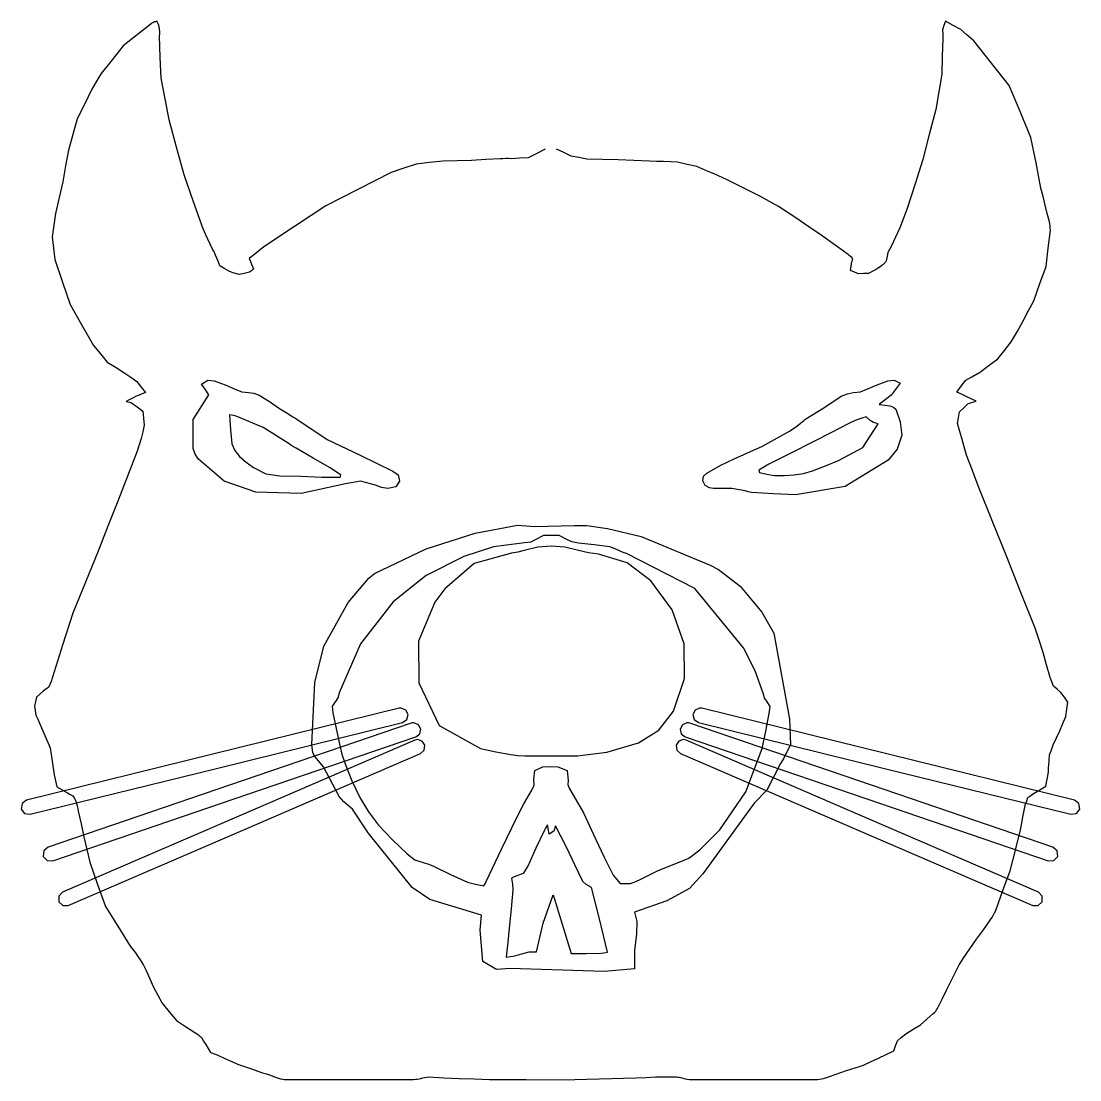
# Model space of a CAD drawing. Extents: x -1 to 269, y -24 to 109.
# Drawn here: x -0.9 to 72.1, y 0 to 73 of the extents above; entities that cross this region are included whole.
import ezdxf

# ---------------------------------------------------------------- set-up
doc = ezdxf.new("R2010")
doc.units = 0
for name, color, linetype in [('bigode', 7, 'CONTINUOUS'), ('boca', 7, 'CONTINUOUS'), ('boca2', 7, 'CONTINUOUS'), ('cabeca', 7, 'CONTINUOUS'), ('dente', 7, 'CONTINUOUS'), ('focinho', 7, 'CONTINUOUS'), ('olhos', 7, 'CONTINUOUS')]:
    doc.layers.add(name, color=color, linetype=linetype)

msp = doc.modelspace()

# ---------------------------------------------------------------- linework, layer by layer
at = {"layer": 'bigode', "color": 7}
for p, q in [((25.150299, 25.626083), (12.305054, 22.456321)), ((25.216439, 25.638839), (25.150299, 25.626083)), ((25.283694, 25.642621), (25.216439, 25.638839)), ((25.610166, 25.508461), (25.283694, 25.642621)), ((45.869931, 25.642056), (45.550627, 25.500573)), ((45.869931, 25.64191), (45.869931, 25.642056)), ((45.869931, 25.641904), (45.869931, 25.64191)), ((45.944945, 25.639646), (45.869931, 25.641904)), ((46.018758, 25.626071), (45.944945, 25.639646)), ((58.864003, 22.456309), (46.018758, 25.626071)), ((25.390078, 24.655393), (25.680474, 24.856028)), ((25.774685, 25.196185), (25.610166, 25.508461)), ((25.680474, 24.856028), (25.774685, 25.196185)), ((45.550627, 25.500573), (45.394045, 25.188393)), ((45.394045, 25.188393), (45.49092, 24.85285)), ((45.49092, 24.85285), (45.778979, 24.655379)), ((12.544833, 21.485629), (25.390078, 24.655393)), ((25.979327, 24.594199), (13.458196, 20.319808)), ((26.068653, 24.617172), (25.979327, 24.594199)), ((26.160677, 24.623409), (26.068653, 24.617172)), ((26.475991, 24.49355), (26.160677, 24.623437)), ((26.160677, 24.623437), (26.160677, 24.623432)), ((26.160677, 24.623432), (26.160677, 24.623409)), ((26.64165, 24.195473), (26.475991, 24.49355)), ((26.567659, 23.862578), (26.64165, 24.195473)), ((44.684253, 24.486128), (44.52605, 24.18787)), ((44.52605, 24.18787), (44.603043, 23.859149)), ((44.992948, 24.622845), (44.684253, 24.486128)), ((45.092772, 24.61838), (44.992948, 24.622845)), ((45.18973, 24.594193), (45.092772, 24.61838)), ((57.710863, 20.319794), (45.18973, 24.594193)), ((45.778979, 24.655379), (58.624224, 21.485617)), ((13.781209, 19.37394), (26.30234, 23.648337)), ((26.232335, 23.425576), (14.085204, 18.181887)), ((26.319646, 23.455322), (26.232335, 23.425576)), ((26.30234, 23.648337), (26.567659, 23.862578)), ((26.410929, 23.468587), (26.319646, 23.455322)), ((26.41093, 23.468618), (26.410929, 23.468587)), ((26.736026, 23.364187), (26.41093, 23.46864)), ((26.41093, 23.46864), (26.41093, 23.468618)), ((26.92494, 23.079741), (26.736026, 23.364187)), ((44.742695, 23.469151), (44.423875, 23.357242)), ((44.603043, 23.859149), (44.866718, 23.648295)), ((44.841911, 23.457064), (44.742695, 23.469151)), ((44.936746, 23.425582), (44.841911, 23.457064)), ((44.866718, 23.648295), (57.387848, 19.373898)), ((57.083602, 18.181873), (44.936746, 23.425582)), ((26.62866, 22.507321), (26.877024, 22.741656)), ((26.877024, 22.741656), (26.92494, 23.079741)), ((44.423875, 23.357242), (44.242533, 23.072135)), ((44.242533, 23.072135), (44.293666, 22.738136)), ((44.293666, 22.738136), (44.540399, 22.507281)), ((12.305054, 22.456321), (-0.540191, 19.286556)), ((14.481529, 17.26361), (26.62866, 22.507321)), ((44.540399, 22.507281), (56.687254, 17.26357)), ((71.709249, 19.286545), (58.864003, 22.456309)), ((-0.300412, 18.315864), (12.544833, 21.485629)), ((58.624224, 21.485617), (71.46947, 18.315853)), ((13.458196, 20.319808), (0.937066, 16.045414)), ((70.231993, 16.045394), (57.710863, 20.319794)), ((-0.849184, 19.057476), (-0.916206, 18.678711)), ((-0.540191, 19.286556), (-0.849184, 19.057476)), ((1.260078, 15.099541), (13.781209, 19.37394)), ((57.387848, 19.373898), (69.908979, 15.099498)), ((72.01824, 19.057465), (71.709249, 19.286545)), ((72.085262, 18.6787), (72.01824, 19.057465)), ((-0.916206, 18.678711), (-0.680531, 18.374721)), ((-0.680531, 18.374721), (-0.300412, 18.315864)), ((71.46947, 18.315853), (71.849587, 18.37471)), ((71.849587, 18.37471), (72.085262, 18.6787)), ((14.085204, 18.181887), (1.938073, 12.938198)), ((69.230457, 12.938162), (57.083602, 18.181873)), ((2.334398, 12.019898), (14.481529, 17.26361)), ((56.687254, 17.26357), (68.83411, 12.019859)), ((0.644728, 15.79116), (0.609202, 15.405357)), ((0.609202, 15.405357), (0.873286, 15.121865)), ((0.937066, 16.045414), (0.644728, 15.79116)), ((70.524322, 15.791138), (70.231993, 16.045394)), ((70.295764, 15.12185), (70.559845, 15.40534)), ((70.559845, 15.40534), (70.524322, 15.791138)), ((0.873286, 15.121865), (1.260078, 15.099541)), ((69.908979, 15.099498), (70.295764, 15.12185)), ((1.678507, 12.660782), (1.677073, 12.280875)), ((1.938073, 12.938198), (1.678507, 12.660782)), ((69.490023, 12.660746), (69.230457, 12.938162)), ((69.491434, 12.280838), (69.490023, 12.660746)), ((1.677073, 12.280875), (1.954488, 12.021309)), ((1.954488, 12.021309), (2.334398, 12.019898)), ((68.83411, 12.019859), (69.214021, 12.02127)), ((69.214021, 12.02127), (69.491434, 12.280838))]:
    msp.add_line(p, q, dxfattribs=at)
at = {"layer": 'boca', "color": 7}
for p, q in [((30.385913, 37.716039), (33.302369, 38.250142)), ((33.302369, 38.250142), (34.511242, 38.157895)), ((34.511242, 38.157895), (37.207421, 38.233548)), ((37.207421, 38.233548), (38.098713, 38.227056)), ((38.098713, 38.227056), (39.505114, 38.034716)), ((39.505114, 38.034716), (41.825494, 37.476306)), ((27.006598, 36.632216), (30.385913, 37.716039)), ((41.825494, 37.476306), (46.595453, 35.506375)), ((23.44895, 34.934034), (27.006598, 36.632216)), ((46.595453, 35.506375), (47.168452, 35.210053)), ((47.168452, 35.210053), (48.67144, 34.053365)), ((21.641342, 32.918789), (23.067772, 34.597199)), ((23.067772, 34.597199), (23.44895, 34.934034)), ((48.67144, 34.053365), (50.166784, 32.263001)), ((19.953921, 29.907882), (21.641342, 32.918789)), ((50.166784, 32.263001), (50.993833, 30.817055)), ((50.993833, 30.817055), (52.055358, 24.870495)), ((19.335093, 27.402485), (19.953921, 29.907882)), ((19.125249, 23.134207), (19.335093, 27.402485)), ((52.055358, 24.870495), (52.136585, 23.124922)), ((19.189751, 22.559518), (19.125249, 23.134207)), ((52.136585, 23.124922), (51.681507, 22.188311)), ((19.332499, 22.290955), (19.189751, 22.559518)), ((19.934149, 21.597705), (19.332499, 22.290955)), ((51.681507, 22.188311), (51.441714, 21.820942)), ((21.015901, 19.535394), (19.934149, 21.597705)), ((51.441714, 21.820942), (50.507573, 19.972443)), ((50.507573, 19.972443), (49.659585, 19.105908)), ((21.34178, 19.166219), (21.015901, 19.535394)), ((21.938827, 18.667194), (21.34178, 19.166219)), ((49.659585, 19.105908), (49.320413, 18.659066)), ((23.002556, 17.041086), (21.938827, 18.667194)), ((49.320413, 18.659066), (46.090719, 14.205006)), ((26.044127, 13.258433), (23.002556, 17.041086)), ((46.090719, 14.205006), (45.165589, 13.207605)), ((27.274396, 12.448286), (26.044127, 13.258433)), ((45.165589, 13.207605), (43.604124, 12.357072)), ((30.831268, 11.359219), (27.274396, 12.448286)), ((43.604124, 12.357072), (41.372491, 11.56256)), ((30.723462, 10.334639), (30.831268, 11.359219)), ((41.37248, 11.56256), (41.52845, 10.930184)), ((41.372491, 11.56256), (41.37248, 11.56256)), ((30.925784, 8.166269), (30.723462, 10.334639)), ((41.52845, 10.930184), (41.519898, 10.066838)), ((41.519898, 10.066838), (41.386421, 8.918758)), ((41.386421, 8.918758), (41.382019, 7.668401)), ((31.850008, 7.615061), (30.925784, 8.166269)), ((32.809301, 7.690386), (31.850008, 7.615061)), ((39.281851, 7.471325), (32.809301, 7.690386)), ((41.382019, 7.668401), (39.281851, 7.471325))]:
    msp.add_line(p, q, dxfattribs=at)
at = {"layer": 'boca2', "color": 7}
for p, q in [((34.575979, 37.269022), (34.226997, 37.082202)), ((35.099506, 37.544324), (34.575979, 37.269022)), ((35.653517, 37.553468), (35.099506, 37.544324)), ((36.17402, 37.543562), (35.653517, 37.553468)), ((36.673034, 37.284711), (36.17402, 37.543562)), ((37.046603, 37.101269), (36.673034, 37.284711)), ((31.659314, 36.761022), (29.618802, 36.088738)), ((33.801439, 37.032926), (31.659314, 36.761022)), ((34.226997, 37.082202), (33.801439, 37.032926)), ((37.50715, 37.025278), (37.046603, 37.101269)), ((38.596866, 36.890554), (37.50715, 37.025278)), ((39.685759, 36.751257), (38.596866, 36.890554)), ((40.045251, 36.632569), (39.685759, 36.751257)), ((40.39774, 36.469588), (40.045251, 36.632569)), ((29.618802, 36.088738), (27.020412, 34.789962)), ((40.604584, 36.378744), (40.39774, 36.469588)), ((40.814636, 36.299227), (40.604584, 36.378744)), ((45.530979, 33.879271), (40.814636, 36.299227)), ((27.020412, 34.789962), (24.743693, 32.973134)), ((48.89351, 29.787003), (45.530979, 33.879271)), ((24.743693, 32.973134), (22.493543, 30.064984)), ((22.493543, 30.064984), (21.020479, 26.692081)), ((49.706242, 28.206773), (48.89351, 29.787003)), ((50.297122, 26.527551), (49.706242, 28.206773)), ((20.935029, 26.397926), (20.796634, 26.169648)), ((21.020479, 26.692081), (20.935029, 26.397926)), ((50.350426, 26.329753), (50.297122, 26.527551)), ((50.449139, 26.180864), (50.350426, 26.329753)), ((20.796634, 26.169648), (20.535442, 25.767064)), ((20.535442, 25.767064), (20.583226, 25.307208)), ((50.728084, 25.759898), (50.449139, 26.180864)), ((50.670974, 25.264931), (50.728084, 25.759898)), ((20.583226, 25.307208), (20.806892, 24.232351)), ((50.44333, 24.057167), (50.670974, 25.264931)), ((20.806892, 24.232351), (21.039018, 23.159441)), ((50.170323, 22.863079), (50.44333, 24.057167)), ((21.039018, 23.159441), (21.202695, 22.466991)), ((49.065307, 19.86755), (50.170323, 22.863079)), ((21.202695, 22.466991), (21.415138, 21.791368)), ((21.415138, 21.791368), (21.885499, 20.619144)), ((34.442699, 20.740652), (34.512947, 21.325786)), ((34.512947, 21.325786), (35.061073, 21.581505)), ((35.061073, 21.581505), (35.578127, 21.604732)), ((35.578127, 21.604732), (36.096541, 21.590536)), ((36.096541, 21.590536), (36.732142, 21.341543)), ((36.732142, 21.341543), (36.804439, 20.653869)), ((21.885499, 20.619144), (22.425776, 19.481295)), ((34.455343, 20.330851), (34.442699, 20.740652)), ((36.804439, 20.653869), (36.779237, 20.371029)), ((33.753496, 19.046509), (34.289396, 19.969141)), ((34.289396, 19.969141), (34.455343, 20.330851)), ((36.779237, 20.371029), (36.882488, 20.113272)), ((36.882488, 20.113272), (37.870274, 18.405825)), ((47.255357, 17.2341), (49.065307, 19.86755)), ((22.425776, 19.481295), (23.025261, 18.485581)), ((33.257563, 18.102495), (33.753496, 19.046509)), ((23.025261, 18.485581), (23.725536, 17.56018)), ((37.870274, 18.405825), (38.696254, 16.614027)), ((23.725536, 17.56018), (24.686495, 16.556474)), ((32.207211, 15.915299), (33.257563, 18.102495)), ((46.570406, 16.545368), (47.255357, 17.2341)), ((24.686495, 16.556474), (25.690283, 15.589337)), ((38.696254, 16.614027), (39.292903, 15.357362)), ((45.87437, 15.867834), (46.570406, 16.545368)), ((25.690283, 15.589337), (26.221807, 15.180835)), ((31.168676, 13.722322), (32.207211, 15.915299)), ((39.292903, 15.357362), (39.905452, 14.108571)), ((45.132419, 15.289488), (45.87437, 15.867834)), ((26.221807, 15.180835), (26.867197, 14.97621)), ((26.867197, 14.97621), (27.201733, 14.879049)), ((27.201733, 14.879049), (27.526737, 14.727149)), ((27.526737, 14.727149), (28.695063, 14.173601)), ((43.014257, 14.433677), (44.235376, 14.915588)), ((44.235376, 14.915588), (45.132419, 15.289488)), ((28.695063, 14.173601), (29.872336, 13.641835)), ((39.905452, 14.108571), (40.379452, 13.553838)), ((41.82158, 13.84066), (43.014257, 14.433677)), ((29.872336, 13.641835), (30.421072, 13.490355)), ((30.421072, 13.490355), (30.990131, 13.386734)), ((30.990131, 13.386762), (30.990145, 13.386788)), ((30.990131, 13.386734), (30.990131, 13.386762)), ((30.990145, 13.386788), (31.092053, 13.574293)), ((31.092053, 13.574293), (31.168676, 13.722322)), ((40.379452, 13.553838), (41.107586, 13.550479)), ((41.107586, 13.550479), (41.469589, 13.677355)), ((41.469589, 13.677355), (41.82158, 13.84066))]:
    msp.add_line(p, q, dxfattribs=at)
at = {"layer": 'cabeca', "color": 7}
for p, q in [((62.820931, 73.015165), (62.71816, 72.717569)), ((63.348562, 72.723014), (62.820931, 73.015165)), ((8.045256, 72.837071), (7.084713, 72.073246)), ((8.101444, 72.869002), (8.045256, 72.837071)), ((8.157632, 72.900933), (8.101444, 72.869002)), ((8.21557, 72.92968), (8.157632, 72.900933)), ((8.273508, 72.958427), (8.21557, 72.92968)), ((8.3071, 72.969047), (8.273508, 72.958427)), ((8.340692, 72.979667), (8.3071, 72.969047)), ((8.396041, 72.993031), (8.340692, 72.979667)), ((8.45139, 73.006396), (8.396041, 72.993031)), ((8.495026, 72.915685), (8.45139, 73.006396)), ((8.538662, 72.824974), (8.495026, 72.915685)), ((8.570776, 72.729764), (8.538662, 72.824974)), ((8.60289, 72.634554), (8.570776, 72.729764)), ((8.619558, 72.473182), (8.60289, 72.634554)), ((8.636251, 72.311811), (8.619558, 72.473182)), ((8.633994, 72.150025), (8.636251, 72.311811)), ((62.71816, 72.717569), (62.615391, 72.419973)), ((62.615391, 72.419973), (62.628712, 72.117637)), ((63.876191, 72.430864), (63.348562, 72.723014)), ((64.32736, 72.041392), (63.876191, 72.430864)), ((7.084713, 72.073246), (6.12417, 71.309422)), ((8.631736, 71.98824), (8.633994, 72.150025)), ((8.679313, 70.533195), (8.631736, 71.98824)), ((62.642005, 71.8153), (62.601946, 70.586782)), ((62.628712, 72.117637), (62.642005, 71.8153)), ((64.778549, 71.651843), (64.32736, 72.041392)), ((65.992386, 70.120953), (64.778549, 71.651843)), ((6.12417, 71.309422), (5.356841, 70.352213)), ((5.356841, 70.352213), (4.589512, 69.395004)), ((8.72689, 69.078149), (8.679313, 70.533195)), ((62.601946, 70.586782), (62.561888, 69.358264)), ((67.206224, 68.590062), (65.992386, 70.120953)), ((4.589512, 69.395004), (4.425426, 69.11592)), ((4.261339, 68.836836), (4.098153, 68.55712)), ((4.425426, 69.11592), (4.261339, 68.836836)), ((9.004513, 67.649312), (8.72689, 69.078149)), ((62.561888, 69.358264), (62.354895, 68.14657)), ((3.934965, 68.277404), (3.440058, 67.27805)), ((4.098153, 68.55712), (3.934965, 68.277404)), ((62.354895, 68.14657), (62.147902, 66.934876)), ((67.960731, 66.790744), (67.206224, 68.590062)), ((3.440058, 67.27805), (2.94515, 66.278697)), ((9.282137, 66.220475), (9.004513, 67.649312)), ((62.147902, 66.934876), (61.706593, 65.209783)), ((68.715235, 64.991427), (67.960731, 66.790744)), ((2.94515, 66.278697), (2.648372, 65.203813)), ((9.799233, 64.315669), (9.282137, 66.220475)), ((2.648372, 65.203813), (2.351594, 64.128929)), ((61.706593, 65.209783), (61.265283, 63.48469)), ((68.899772, 64.121519), (68.715235, 64.991427)), ((10.316329, 62.410864), (9.799233, 64.315669)), ((2.351594, 64.128929), (2.148592, 63.029072)), ((32.10516, 63.527604), (31.118697, 63.471417)), ((32.299374, 63.532303), (32.10516, 63.527604)), ((32.493588, 63.537002), (32.299374, 63.532303)), ((32.687875, 63.534519), (32.493588, 63.537002)), ((32.882163, 63.532007), (32.687875, 63.534519)), ((33.468615, 63.560352), (32.882163, 63.532007)), ((34.055067, 63.588697), (33.468615, 63.560352)), ((34.639989, 63.890576), (34.055067, 63.588697)), ((35.224909, 64.192455), (34.639989, 63.890576)), ((36.499357, 63.954577), (35.999234, 64.19611)), ((36.999483, 63.713044), (36.499357, 63.954577)), ((37.539035, 63.608568), (36.999483, 63.713044)), ((38.078591, 63.504092), (37.539035, 63.608568)), ((69.084306, 63.251611), (68.899772, 64.121519)), ((2.148592, 63.029072), (1.945589, 61.929214)), ((25.460326, 62.871841), (24.590855, 62.583026)), ((26.329797, 63.160655), (25.460326, 62.871841)), ((27.244824, 63.258105), (26.329797, 63.160655)), ((28.159851, 63.355556), (27.244824, 63.258105)), ((29.146046, 63.385392), (28.159851, 63.355556)), ((30.132237, 63.415229), (29.146046, 63.385392)), ((31.118697, 63.471417), (30.132237, 63.415229)), ((39.161728, 63.480132), (38.078591, 63.504092)), ((40.244866, 63.456171), (39.161728, 63.480132)), ((41.328439, 63.403962), (40.244866, 63.456171)), ((42.412014, 63.351753), (41.328439, 63.403962)), ((42.897758, 63.341674), (42.412014, 63.351753)), ((43.383505, 63.331596), (42.897758, 63.341674)), ((43.868106, 63.309682), (43.383505, 63.331596)), ((44.35271, 63.287767), (43.868106, 63.309682)), ((45.013143, 63.137991), (44.35271, 63.287767)), ((45.673577, 62.988214), (45.013143, 63.137991)), ((46.298544, 62.723622), (45.673577, 62.988214)), ((61.265283, 63.48469), (60.726292, 61.78872)), ((69.246039, 62.375139), (69.084306, 63.251611)), ((10.971481, 60.54928), (10.316329, 62.410864)), ((24.590855, 62.583026), (22.342625, 61.436987)), ((46.923514, 62.45903), (46.298544, 62.723622)), ((47.713522, 62.085459), (46.923514, 62.45903)), ((48.503532, 61.711887), (47.713522, 62.085459)), ((69.407772, 61.498667), (69.246039, 62.375139)), ((1.945589, 61.929214), (1.692803, 60.843821)), ((22.342625, 61.436987), (20.094396, 60.290949)), ((49.283866, 61.319573), (48.503532, 61.711887)), ((60.726292, 61.78872), (60.187304, 60.092751)), ((69.547715, 60.917348), (69.407772, 61.498667)), ((1.692803, 60.843821), (1.440017, 59.758428)), ((50.064202, 60.927258), (49.283866, 61.319573)), ((50.683383, 60.576874), (50.064202, 60.927258)), ((69.687657, 60.33603), (69.547715, 60.917348)), ((11.626633, 58.687696), (10.971481, 60.54928)), ((20.094396, 60.290949), (17.990468, 58.898434)), ((51.302564, 60.226489), (50.683383, 60.576874)), ((51.902953, 59.844696), (51.302564, 60.226489)), ((60.187304, 60.092751), (59.926316, 59.432454)), ((69.836061, 59.756412), (69.687657, 60.33603)), ((1.440017, 59.758428), (1.330087, 58.952267)), ((52.503344, 59.462903), (51.902953, 59.844696)), ((53.407527, 58.835262), (52.503344, 59.462903)), ((59.926316, 59.432454), (59.665331, 58.772157)), ((69.984462, 59.176794), (69.836061, 59.756412)), ((70.010455, 59.035332), (69.984462, 59.176794)), ((1.330087, 58.952267), (1.220158, 58.146107)), ((11.785708, 58.33435), (11.626633, 58.687696)), ((17.990468, 58.898434), (15.88654, 57.505919)), ((54.311714, 58.207621), (53.407527, 58.835262)), ((59.665331, 58.772157), (59.371698, 58.122775)), ((69.910582, 57.353849), (70.057388, 58.606911)), ((70.036447, 58.893871), (70.010455, 59.035332)), ((70.046918, 58.750391), (70.036447, 58.893871)), ((70.057388, 58.606911), (70.046918, 58.750391)), ((1.220158, 58.146107), (1.312053, 57.357938)), ((11.944782, 57.981004), (11.785708, 58.33435)), ((12.116547, 57.632738), (11.944782, 57.981004)), ((55.207972, 57.568238), (54.311714, 58.207621)), ((59.371698, 58.122775), (59.078066, 57.473393)), ((1.312053, 57.357938), (1.403949, 56.569768)), ((12.288311, 57.284473), (12.116547, 57.632738)), ((12.351647, 57.181833), (12.288311, 57.284473)), ((12.414983, 57.079193), (12.351647, 57.181833)), ((12.448011, 56.981197), (12.414983, 57.079193)), ((12.481038, 56.883201), (12.448011, 56.981197)), ((15.339735, 57.072501), (15.078194, 56.855525)), ((15.613138, 57.28921), (15.339735, 57.072501)), ((15.88654, 57.505919), (15.613138, 57.28921)), ((56.104234, 56.928855), (55.207972, 57.568238)), ((58.855469, 57.053604), (58.806842, 56.816069)), ((58.966769, 57.263498), (58.855469, 57.053604)), ((59.078066, 57.473393), (58.966769, 57.263498)), ((69.763775, 56.100786), (69.910582, 57.353849)), ((1.403949, 56.569768), (1.929149, 55.024709)), ((12.633574, 56.51377), (12.481038, 56.883201)), ((12.786109, 56.144338), (12.633574, 56.51377)), ((15.078194, 56.855525), (14.816653, 56.638548)), ((14.816653, 56.638548), (14.893622, 56.447631)), ((14.893622, 56.447631), (14.97059, 56.256714)), ((14.97059, 56.256714), (15.038832, 56.087361)), ((56.188988, 56.857595), (56.104234, 56.928855)), ((56.273745, 56.786336), (56.188988, 56.857595)), ((56.354489, 56.710117), (56.273745, 56.786336)), ((56.320842, 56.127205), (56.371905, 56.430343)), ((56.435236, 56.633899), (56.354489, 56.710117)), ((56.371905, 56.430343), (56.387822, 56.476346)), ((56.387822, 56.476346), (56.40374, 56.522348)), ((56.40374, 56.522348), (56.419488, 56.578124)), ((56.419488, 56.578124), (56.435236, 56.633899)), ((58.523739, 56.225753), (58.41838, 56.152232)), ((58.60402, 56.311469), (58.523739, 56.225753)), ((58.684301, 56.397184), (58.60402, 56.311469)), ((58.721258, 56.487859), (58.684301, 56.397184)), ((58.758215, 56.578534), (58.721258, 56.487859)), ((58.806842, 56.816069), (58.758215, 56.578534)), ((13.119802, 55.945926), (12.786109, 56.144338)), ((13.453494, 55.747514), (13.119802, 55.945926)), ((13.781711, 55.646134), (13.453494, 55.747514)), ((14.109929, 55.544755), (13.781711, 55.646134)), ((14.466662, 55.624192), (14.109929, 55.544755)), ((14.823395, 55.703628), (14.466662, 55.624192)), ((14.889939, 55.747742), (14.823395, 55.703628)), ((14.956483, 55.791855), (14.889939, 55.747742)), ((15.031778, 55.854931), (14.956483, 55.791855)), ((15.107074, 55.918007), (15.031778, 55.854931)), ((15.038832, 56.087361), (15.107074, 55.918007)), ((56.26978, 55.824067), (56.320842, 56.127205)), ((56.551006, 55.707458), (56.26978, 55.824067)), ((56.832235, 55.590848), (56.551006, 55.707458)), ((57.167486, 55.601871), (56.832235, 55.590848)), ((57.502738, 55.612895), (57.167486, 55.601871)), ((57.802326, 55.772427), (57.502738, 55.612895)), ((58.101916, 55.93196), (57.802326, 55.772427)), ((58.207467, 56.005335), (58.101916, 55.93196)), ((58.313021, 56.07871), (58.207467, 56.005335)), ((58.41838, 56.152232), (58.313021, 56.07871)), ((69.333468, 54.917493), (69.763775, 56.100786)), ((1.929149, 55.024709), (2.45435, 53.479651)), ((68.903161, 53.7342), (69.333468, 54.917493)), ((2.45435, 53.479651), (3.262951, 52.058986)), ((68.531365, 53.016127), (68.903161, 53.7342)), ((68.159568, 52.298054), (68.531365, 53.016127)), ((3.262951, 52.058986), (4.071553, 50.638321)), ((67.757895, 51.59498), (68.159568, 52.298054)), ((67.35622, 50.891907), (67.757895, 51.59498)), ((4.071553, 50.638321), (4.544779, 50.073495)), ((66.892297, 50.312094), (67.35622, 50.891907)), ((4.544779, 50.073495), (5.018004, 49.50867)), ((65.836315, 49.280194), (66.428374, 49.732282)), ((66.428374, 49.732282), (66.892297, 50.312094)), ((5.018004, 49.50867), (5.627437, 49.126582)), ((5.627437, 49.126582), (6.236869, 48.744494)), ((65.244255, 48.828106), (65.836315, 49.280194)), ((6.236869, 48.744494), (6.645232, 48.459396)), ((6.645232, 48.459396), (7.053596, 48.174299)), ((63.913193, 47.840472), (64.21678, 48.25198)), ((64.21678, 48.25198), (64.648382, 48.489963)), ((64.648382, 48.489963), (65.079984, 48.727947)), ((65.079984, 48.727947), (65.121601, 48.747576)), ((65.121601, 48.747576), (65.163215, 48.767204)), ((65.163215, 48.767204), (65.203736, 48.797655)), ((65.203736, 48.797655), (65.244255, 48.828106)), ((7.053596, 48.174299), (7.354073, 47.784428)), ((7.354073, 47.784428), (7.65455, 47.394557)), ((63.609604, 47.428966), (63.913193, 47.840472)), ((6.519393, 46.889333), (6.332099, 46.789213)), ((6.332099, 46.789213), (6.443223, 46.763426)), ((6.443223, 46.763426), (6.554348, 46.737643)), ((6.706688, 46.989452), (6.519393, 46.889333)), ((6.554348, 46.737643), (6.622564, 46.719541)), ((6.863717, 47.068544), (6.706688, 46.989452)), ((7.020747, 47.147635), (6.863717, 47.068544)), ((7.168282, 47.207785), (7.020747, 47.147635)), ((7.315818, 47.267935), (7.168282, 47.207785)), ((7.485184, 47.331246), (7.315818, 47.267935)), ((7.65455, 47.394557), (7.485184, 47.331246)), ((63.928411, 47.281519), (63.609604, 47.428966)), ((64.247214, 47.134072), (63.928411, 47.281519)), ((64.588726, 46.976123), (64.247214, 47.134072)), ((64.930237, 46.818175), (64.588726, 46.976123)), ((64.607355, 46.714794), (64.768798, 46.766484)), ((64.768798, 46.766484), (64.930237, 46.818175)), ((6.622564, 46.719541), (6.690781, 46.701439)), ((6.690781, 46.701439), (7.080268, 46.410348)), ((7.080268, 46.410348), (7.469754, 46.119257)), ((7.469754, 46.119257), (7.522867, 45.637818)), ((63.720026, 45.665608), (63.781376, 46.070418)), ((63.781376, 46.070418), (64.075468, 46.349617)), ((64.075468, 46.349617), (64.369558, 46.628818)), ((64.369558, 46.628818), (64.488458, 46.671805)), ((64.488458, 46.671805), (64.607355, 46.714794)), ((7.522867, 45.637818), (7.575979, 45.15638)), ((63.658677, 45.260799), (63.720026, 45.665608)), ((7.465832, 44.699617), (7.355684, 44.242852)), ((7.575979, 45.15638), (7.465832, 44.699617)), ((63.96241, 44.169468), (63.658677, 45.260799)), ((7.355684, 44.242852), (7.215346, 43.796201)), ((64.26614, 43.078138), (63.96241, 44.169468)), ((7.075007, 43.349551), (6.41176, 41.627428)), ((7.215346, 43.796201), (7.075007, 43.349551)), ((64.675721, 42.022203), (64.26614, 43.078138)), ((6.41176, 41.627428), (5.748512, 39.905305)), ((65.085301, 40.966271), (64.675721, 42.022203)), ((66.070065, 38.518104), (65.085301, 40.966271)), ((5.748512, 39.905305), (5.069731, 38.189287)), ((5.069731, 38.189287), (4.390949, 36.473265)), ((67.054826, 36.069936), (66.070065, 38.518104)), ((4.390949, 36.473265), (3.520301, 34.32983)), ((68.027129, 33.616934), (67.054826, 36.069936)), ((3.520301, 34.32983), (2.649652, 32.186395)), ((68.99943, 31.163935), (68.027129, 33.616934)), ((2.649652, 32.186395), (1.94147, 29.984059)), ((69.276276, 30.319949), (68.99943, 31.163935)), ((1.94147, 29.984059), (1.233289, 27.781721)), ((69.553119, 29.475963), (69.276276, 30.319949)), ((69.791868, 28.617779), (69.553119, 29.475963)), ((70.030617, 27.759598), (69.791868, 28.617779)), ((1.233289, 27.781721), (1.210069, 27.704096)), ((70.153499, 27.458456), (70.030617, 27.759598)), ((0.969587, 27.064502), (0.787551, 26.934778)), ((1.056988, 27.267594), (0.969587, 27.064502)), ((1.144389, 27.470687), (1.056988, 27.267594)), ((1.165619, 27.54858), (1.144389, 27.470687)), ((1.186849, 27.626471), (1.165619, 27.54858)), ((1.210069, 27.704096), (1.186849, 27.626471)), ((70.276379, 27.157316), (70.153499, 27.458456)), ((70.529879, 26.938486), (70.276379, 27.157316)), ((0.131282, 26.400757), (0.065658, 26.085983)), ((0.368398, 26.602904), (0.131282, 26.400757)), ((0.605514, 26.805052), (0.368398, 26.602904)), ((0.787551, 26.934778), (0.605514, 26.805052)), ((70.783377, 26.71966), (70.529879, 26.938486)), ((71.023711, 26.389449), (70.783377, 26.71966)), ((71.264043, 26.059237), (71.023711, 26.389449)), ((0.065658, 26.085983), (0.000034, 25.771207)), ((0.000034, 25.771207), (0.052633, 25.467383)), ((71.123452, 25.059005), (71.193747, 25.55912)), ((71.193747, 25.55912), (71.264043, 26.059237)), ((0.052633, 25.467383), (0.105232, 25.163557)), ((0.105232, 25.163557), (0.222898, 24.884242)), ((0.222898, 24.884242), (0.340563, 24.604926)), ((70.910873, 24.568932), (71.123452, 25.059005)), ((0.340563, 24.604926), (0.716521, 23.750016)), ((70.698292, 24.078859), (70.910873, 24.568932)), ((0.716521, 23.750016), (1.092478, 22.895106)), ((70.254266, 23.107156), (70.476279, 23.593007)), ((70.476279, 23.593007), (70.698292, 24.078859)), ((1.092478, 22.895106), (1.220965, 21.970831)), ((70.000165, 22.410101), (70.127216, 22.758629)), ((70.127216, 22.758629), (70.254266, 23.107156)), ((1.220965, 21.970831), (1.349451, 21.046556)), ((69.939081, 21.672113), (69.969623, 22.041107)), ((69.969623, 22.041107), (70.000165, 22.410101)), ((69.830637, 20.739608), (69.925026, 21.219372)), ((69.925026, 21.219372), (69.928356, 21.332529)), ((69.928356, 21.332529), (69.931686, 21.445688)), ((69.931686, 21.445688), (69.935384, 21.558899)), ((69.935384, 21.558899), (69.939081, 21.672113)), ((1.349451, 21.046556), (1.448429, 20.626595)), ((1.448429, 20.626595), (1.547406, 20.206631)), ((69.736245, 20.259844), (69.830637, 20.739608)), ((1.547406, 20.206631), (1.916565, 19.997649)), ((1.916565, 19.997649), (2.285724, 19.788663)), ((2.285724, 19.788663), (2.470899, 19.685155)), ((68.700153, 19.617507), (68.896109, 19.75811)), ((68.896109, 19.75811), (69.316177, 20.008977)), ((69.316177, 20.008977), (69.736245, 20.259844)), ((2.470899, 19.685155), (2.656075, 19.581647)), ((2.656075, 19.581647), (2.755034, 19.406828)), ((2.755034, 19.406828), (2.853992, 19.232008)), ((2.853992, 19.232008), (2.901684, 19.061362)), ((2.901684, 19.061362), (2.949375, 18.890714)), ((68.252893, 18.582945), (68.347161, 19.02611)), ((68.347161, 19.02611), (68.425678, 19.251507)), ((68.425678, 19.251507), (68.504195, 19.476903)), ((68.504195, 19.476903), (68.700153, 19.617507)), ((2.949375, 18.890714), (2.986151, 18.716289)), ((2.986151, 18.716289), (3.022928, 18.541862)), ((3.022928, 18.541862), (3.210733, 17.65543)), ((68.158622, 18.13978), (68.252893, 18.582945)), ((3.210733, 17.65543), (3.398538, 16.768995)), ((68.000084, 17.247207), (68.079355, 17.693493)), ((68.079355, 17.693493), (68.158622, 18.13978)), ((67.640745, 15.836161), (68.000084, 17.247207)), ((3.398538, 16.768995), (3.605329, 15.887632)), ((3.605329, 15.887632), (3.81212, 15.006266)), ((67.281405, 14.425114), (67.640745, 15.836161)), ((3.81212, 15.006266), (4.349827, 13.484713)), ((66.787149, 13.055905), (67.281405, 14.425114)), ((4.349827, 13.484713), (4.887533, 11.96316)), ((66.292891, 11.686695), (66.787149, 13.055905)), ((4.887533, 11.96316), (5.748414, 10.595223)), ((66.204933, 11.515302), (66.292891, 11.686695)), ((65.433027, 10.35696), (65.897452, 11.020594)), ((65.897452, 11.020594), (66.007214, 11.182251)), ((66.007214, 11.182251), (66.116976, 11.343908)), ((66.116976, 11.343908), (66.204933, 11.515302)), ((5.748414, 10.595223), (6.609295, 9.227287)), ((64.968603, 9.693323), (65.433027, 10.35696)), ((64.505953, 9.028484), (64.968603, 9.693323)), ((6.609295, 9.227287), (6.784876, 8.994984)), ((6.784876, 8.994984), (6.960457, 8.762678)), ((6.960457, 8.762678), (7.122425, 8.519708)), ((64.0433, 8.363641), (64.505953, 9.028484)), ((7.122425, 8.519708), (7.284393, 8.276734)), ((7.284393, 8.276734), (7.395935, 8.098361)), ((7.395935, 8.098361), (7.507476, 7.919985)), ((63.770561, 7.925319), (63.906931, 8.144479)), ((63.906931, 8.144479), (64.0433, 8.363641)), ((7.507476, 7.919985), (7.602536, 7.733292)), ((7.602536, 7.733292), (7.697594, 7.546597)), ((7.697594, 7.546597), (7.956902, 6.97324)), ((63.214484, 6.832072), (63.527869, 7.468856)), ((63.527869, 7.468856), (63.649217, 7.697089)), ((63.649217, 7.697089), (63.770561, 7.925319)), ((7.956902, 6.97324), (8.216211, 6.399883)), ((62.901099, 6.195289), (63.214484, 6.832072)), ((8.216211, 6.399883), (8.5158, 5.844591)), ((8.5158, 5.844591), (8.815389, 5.289299)), ((62.587519, 5.558601), (62.901099, 6.195289)), ((8.815389, 5.289299), (9.299574, 4.69458)), ((62.273939, 4.921913), (62.587519, 5.558601)), ((9.299574, 4.69458), (9.783759, 4.099862)), ((61.538525, 4.193244), (61.982934, 4.580481)), ((61.982934, 4.580481), (62.065459, 4.657801)), ((62.065459, 4.657801), (62.147981, 4.735122)), ((62.147981, 4.735122), (62.210961, 4.828517)), ((62.210961, 4.828517), (62.273939, 4.921913)), ((9.783759, 4.099862), (10.421193, 3.681516)), ((10.421193, 3.681516), (11.058627, 3.263169)), ((60.585164, 3.490423), (61.094115, 3.806004)), ((61.094115, 3.806004), (61.538525, 4.193244)), ((11.058627, 3.263169), (11.184386, 3.189766)), ((11.184386, 3.189766), (11.310144, 3.11636)), ((11.310144, 3.11636), (11.411957, 3.016637)), ((11.411957, 3.016637), (11.513769, 2.916911)), ((59.521564, 2.698835), (59.798887, 2.936838)), ((59.798887, 2.936838), (60.07621, 3.174845)), ((60.07621, 3.174845), (60.585164, 3.490423)), ((11.513769, 2.916911), (11.667148, 2.674564)), ((11.667148, 2.674564), (11.820526, 2.432217)), ((11.820526, 2.432217), (11.974098, 2.165167)), ((59.250326, 2.00176), (59.385945, 2.350299)), ((59.385945, 2.350299), (59.521564, 2.698835)), ((11.974098, 2.165167), (12.127671, 1.898117)), ((12.127671, 1.898117), (12.206119, 1.868785)), ((12.206119, 1.868785), (12.284567, 1.839454)), ((12.284567, 1.839454), (12.386401, 1.800883)), ((12.386401, 1.800883), (12.488235, 1.762311)), ((12.488235, 1.762311), (13.284589, 1.410468)), ((57.685813, 1.260404), (58.200784, 1.497341)), ((58.200784, 1.497341), (58.725556, 1.749549)), ((58.725556, 1.749549), (59.250326, 2.00176)), ((13.284589, 1.410468), (14.080943, 1.058621)), ((14.080943, 1.058621), (14.906372, 0.777316)), ((14.906372, 0.777316), (15.731801, 0.496008)), ((56.005462, 0.644553), (56.299504, 0.733326)), ((56.299504, 0.733326), (56.593545, 0.822102)), ((56.593545, 0.822102), (56.882194, 0.922785)), ((56.882194, 0.922785), (57.170839, 1.023465)), ((57.170839, 1.023465), (57.685813, 1.260404)), ((15.731801, 0.496008), (16.006343, 0.408263)), ((16.006343, 0.408263), (16.280886, 0.320517)), ((16.280886, 0.320517), (16.553022, 0.216958)), ((16.553022, 0.216958), (16.825158, 0.1134)), ((16.825158, 0.1134), (16.965381, 0.080749)), ((16.965381, 0.080749), (17.105603, 0.048096)), ((17.105603, 0.048096), (17.249156, 0.036666)), ((17.249156, 0.036666), (17.39271, 0.025236)), ((17.39271, 0.025236), (19.58046, 0.023543)), ((19.58046, 0.023543), (21.768211, 0.02185)), ((21.768211, 0.02185), (23.955987, 0.023543)), ((23.955987, 0.023543), (26.143763, 0.025236)), ((26.143763, 0.025236), (26.268885, 0.038557)), ((26.268885, 0.038557), (26.394006, 0.051878)), ((26.394006, 0.051878), (26.518886, 0.076262)), ((26.518886, 0.076262), (26.643765, 0.100646)), ((26.643765, 0.100646), (26.778571, 0.132565)), ((26.778571, 0.132565), (26.913376, 0.164482)), ((26.913376, 0.164482), (27.047404, 0.182036)), ((27.047404, 0.182036), (27.181432, 0.19959)), ((27.181432, 0.19959), (28.230099, 0.145553)), ((28.230099, 0.145553), (29.278763, 0.091516)), ((29.278763, 0.091516), (30.326894, 0.063187)), ((30.326894, 0.063187), (31.375025, 0.034857)), ((31.375025, 0.034857), (33.898874, 0.018996)), ((33.898874, 0.018996), (36.422722, 0.003135)), ((36.422722, 0.003135), (38.945964, 0.074713)), ((38.945964, 0.074713), (41.469208, 0.146287)), ((41.469208, 0.146287), (42.148421, 0.174086)), ((42.148421, 0.174086), (42.827637, 0.201885)), ((42.827637, 0.201885), (43.508504, 0.207586)), ((43.508504, 0.207586), (44.189371, 0.213287)), ((44.189371, 0.213287), (44.281005, 0.204312)), ((44.281005, 0.204312), (44.37264, 0.195337)), ((44.37264, 0.195337), (44.46401, 0.176005)), ((44.46401, 0.176005), (44.555379, 0.156673)), ((44.555379, 0.156673), (44.707375, 0.116724)), ((44.707375, 0.116724), (44.859372, 0.076779)), ((44.859372, 0.076779), (45.011148, 0.052253)), ((45.011148, 0.052253), (45.162927, 0.027728)), ((45.162927, 0.027728), (47.334483, 0.024483)), ((47.334483, 0.024483), (49.506039, 0.021237)), ((49.506039, 0.021237), (51.677598, 0.022931)), ((51.677598, 0.022931), (53.849154, 0.024624)), ((53.849154, 0.024624), (53.993421, 0.033768)), ((53.993421, 0.033768), (54.137687, 0.042912)), ((54.137687, 0.042912), (54.278234, 0.073477)), ((54.278234, 0.073477), (54.41878, 0.104041)), ((54.41878, 0.104041), (54.815974, 0.237482)), ((54.815974, 0.237482), (55.213165, 0.370922)), ((55.213165, 0.370922), (55.609315, 0.507738)), ((55.609315, 0.507738), (56.005462, 0.644553))]:
    msp.add_line(p, q, dxfattribs=at)
at = {"layer": 'dente', "color": 7}
for p, q in [((35.380679, 17.597797), (35.237056, 17.351417)), ((35.443809, 17.228981), (35.380679, 17.597797)), ((35.934876, 17.523212), (35.819266, 17.143913)), ((36.329595, 16.760179), (35.934876, 17.523212)), ((35.143804, 17.179036), (34.580006, 15.990485)), ((35.237056, 17.351417), (35.143804, 17.179036)), ((35.492504, 16.945079), (35.443809, 17.228981)), ((35.819266, 17.143913), (35.492504, 16.945079)), ((36.711038, 15.999155), (36.329595, 16.760179)), ((34.580006, 15.990485), (34.042604, 14.790843)), ((37.253508, 14.83209), (36.711038, 15.999155)), ((34.042604, 14.790843), (33.69739, 14.226769)), ((37.811394, 13.673193), (37.253508, 14.83209)), ((32.983859, 13.966681), (32.902057, 13.905202)), ((32.902057, 13.905202), (32.967368, 13.49117)), ((33.08584, 14.008918), (32.983859, 13.966681)), ((33.69739, 14.226769), (33.08584, 14.008918)), ((32.967368, 13.49117), (32.992035, 13.110097)), ((38.043333, 13.479901), (37.811394, 13.673193)), ((38.419526, 13.276049), (38.043333, 13.479901)), ((38.953708, 11.100068), (38.419526, 13.276049)), ((32.992035, 13.110097), (32.876369, 11.789221)), ((35.087772, 10.806882), (35.7648, 12.762159)), ((35.7648, 12.762159), (36.391627, 10.728057)), ((32.876369, 11.789221), (32.744269, 10.469654)), ((39.514241, 8.816938), (38.953708, 11.100068)), ((32.744269, 10.469654), (32.644486, 9.504409)), ((34.616277, 8.834188), (35.087772, 10.806882)), ((36.391627, 10.728057), (37.018544, 8.708034)), ((32.644486, 9.504409), (32.534104, 8.462772)), ((33.616697, 8.681381), (34.108636, 8.838308)), ((34.108636, 8.838308), (34.616277, 8.834188)), ((39.078871, 8.749369), (39.264686, 8.772088)), ((39.264686, 8.772088), (39.514241, 8.816938)), ((32.534104, 8.462772), (33.118112, 8.562351)), ((33.118112, 8.562351), (33.616697, 8.681381)), ((37.018544, 8.708034), (38.04861, 8.71732)), ((38.04861, 8.71732), (39.078871, 8.749369))]:
    msp.add_line(p, q, dxfattribs=at)
at = {"layer": 'focinho', "color": 7}
for p, q in [((34.701556, 36.735958), (33.764926, 36.50381)), ((35.636302, 36.810837), (34.701556, 36.735958)), ((35.636307, 36.811102), (35.636302, 36.810837)), ((36.571654, 36.733364), (35.636307, 36.811328)), ((35.636307, 36.811328), (35.636307, 36.811102)), ((37.510441, 36.506506), (36.571654, 36.733364)), ((38.197604, 36.348261), (37.510441, 36.506506)), ((32.885188, 36.327972), (30.314369, 35.617808)), ((33.330478, 36.389589), (32.885188, 36.327972)), ((33.764926, 36.50381), (33.330478, 36.389589)), ((38.901156, 36.252396), (38.197604, 36.348261)), ((40.87519, 35.660858), (38.901156, 36.252396)), ((30.314369, 35.617808), (28.300731, 33.871755)), ((42.508308, 34.406927), (40.87519, 35.660858)), ((43.980038, 32.405803), (42.508308, 34.406927)), ((28.300731, 33.871755), (27.946552, 33.408135)), ((27.6073, 32.93469), (26.487195, 30.266818)), ((27.946552, 33.408135), (27.6073, 32.93469)), ((44.811837, 30.065554), (43.980038, 32.405803)), ((26.487195, 30.266818), (26.508731, 27.372378)), ((44.820219, 27.676263), (44.811837, 30.065554)), ((26.508731, 27.372378), (27.917964, 24.433976)), ((44.055566, 25.41936), (44.820219, 27.676263)), ((43.050612, 24.122668), (44.055566, 25.41936)), ((27.917964, 24.433976), (30.76356, 22.852408)), ((41.649509, 23.249788), (43.050612, 24.122668)), ((30.76356, 22.852408), (31.80577, 22.631592)), ((39.460703, 22.609183), (41.649509, 23.249788)), ((31.80577, 22.631592), (32.855422, 22.444512)), ((32.855422, 22.444512), (33.335132, 22.380629)), ((33.335132, 22.380629), (33.818395, 22.355765)), ((33.818395, 22.355765), (35.506104, 22.349866)), ((35.506104, 22.349866), (37.439879, 22.351842)), ((37.439879, 22.351842), (39.460703, 22.609183)), ((37.439879, 22.351842), (37.439879, 22.351842)), ((37.439879, 22.351842), (37.439879, 22.351842))]:
    msp.add_line(p, q, dxfattribs=at)
at = {"layer": 'olhos', "color": 7}
for p, q in [((11.526856, 47.984085), (11.959975, 48.249975)), ((11.959975, 48.249975), (12.399414, 48.212141)), ((12.399414, 48.212141), (13.153551, 47.930368)), ((58.111221, 47.935085), (58.835756, 48.205675)), ((58.835756, 48.205675), (59.274182, 48.254741)), ((59.274182, 48.254741), (59.693014, 48.038278)), ((11.765116, 47.630904), (11.526856, 47.984085)), ((12.020245, 47.252783), (11.765116, 47.630904)), ((13.153551, 47.930368), (13.894365, 47.614899)), ((13.894365, 47.614899), (14.301708, 47.448289)), ((56.963993, 47.454696), (57.400833, 47.6308)), ((57.400833, 47.6308), (58.111221, 47.935085)), ((59.693014, 48.038278), (59.080344, 47.224364)), ((10.944203, 45.545463), (12.020245, 47.252783)), ((14.301708, 47.448289), (14.748189, 47.397927)), ((14.748189, 47.397927), (15.127056, 47.364384)), ((15.127056, 47.364384), (15.485649, 47.223739)), ((15.485649, 47.223739), (16.196499, 46.779358)), ((16.196499, 46.779358), (16.89529, 46.313197)), ((54.425302, 46.358121), (55.635037, 47.151671)), ((55.635037, 47.151671), (56.058268, 47.321101)), ((56.058268, 47.321101), (56.486267, 47.394899)), ((56.486267, 47.394899), (56.963993, 47.454696)), ((59.080344, 47.224364), (58.238774, 46.57425)), ((16.89529, 46.313197), (17.356179, 46.022397)), ((17.356179, 46.022397), (17.820228, 45.736504)), ((53.190775, 45.59909), (54.425302, 46.358121)), ((58.238774, 46.57425), (58.631303, 46.539267)), ((58.631303, 46.539267), (58.974871, 46.486538)), ((58.974871, 46.486538), (59.240674, 46.394918)), ((59.240674, 46.394918), (59.401558, 46.257252)), ((59.401558, 46.257252), (59.705559, 45.385749)), ((10.945303, 43.539229), (10.944203, 45.545463)), ((13.447198, 45.863564), (13.509397, 44.824202)), ((13.447198, 45.863537), (13.447198, 45.863564)), ((13.447198, 45.86351), (13.447198, 45.863537)), ((13.737609, 45.815005), (13.447198, 45.86351)), ((13.908174, 45.772818), (13.737609, 45.815005)), ((15.779085, 44.99703), (13.908174, 45.772818)), ((17.820228, 45.736504), (17.963768, 45.661947)), ((17.963768, 45.661947), (18.097684, 45.577421)), ((18.097684, 45.577421), (20.180136, 44.162376)), ((52.566378, 45.087363), (53.047702, 45.469635)), ((53.047702, 45.469635), (53.117561, 45.541582)), ((53.117561, 45.541582), (53.190775, 45.59909)), ((56.146708, 45.27073), (54.917899, 44.63413)), ((56.589131, 45.464285), (56.146708, 45.27073)), ((57.044483, 45.629347), (56.589131, 45.464285)), ((57.362084, 45.71961), (57.044483, 45.629347)), ((57.63466, 45.4796), (57.362084, 45.71961)), ((57.859662, 45.34216), (57.63466, 45.4796)), ((58.181271, 45.249792), (57.859662, 45.34216)), ((59.705559, 45.385749), (59.819944, 44.464554)), ((13.509397, 44.824202), (13.618662, 43.861414)), ((17.491106, 43.911924), (15.779085, 44.99703)), ((50.193626, 43.715491), (52.065264, 44.738981)), ((52.065264, 44.738981), (52.566378, 45.087363)), ((54.917899, 44.63413), (53.690452, 43.994761)), ((57.124397, 43.604705), (58.181271, 45.249792)), ((13.618662, 43.861414), (13.815408, 43.401101)), ((17.752233, 43.726125), (17.491106, 43.911924)), ((20.180136, 44.162376), (22.451136, 43.074881)), ((53.690452, 43.994761), (52.162812, 43.224687)), ((59.819944, 44.464554), (59.494541, 43.507587)), ((11.074071, 43.148823), (10.945303, 43.539229)), ((11.316756, 42.79911), (11.074071, 43.148823)), ((13.815408, 43.401101), (14.139926, 42.99456)), ((18.035191, 43.565947), (17.752233, 43.726125)), ((19.211401, 42.885007), (18.035191, 43.565947)), ((48.247599, 42.834069), (50.193626, 43.715491)), ((52.162812, 43.224687), (50.634686, 42.455533)), ((55.43743, 42.711387), (57.124397, 43.604705)), ((59.494541, 43.507587), (58.875041, 42.735712)), ((13.073337, 41.283244), (11.316756, 42.79911)), ((14.139926, 42.99456), (14.601058, 42.59422)), ((14.601058, 42.59422), (15.101037, 42.232921)), ((20.386105, 42.20149), (19.211401, 42.885007)), ((22.451136, 43.074881), (23.588832, 42.534281)), ((23.588832, 42.534281), (24.715637, 41.970635)), ((46.356561, 41.850206), (47.289463, 42.37335)), ((47.289463, 42.37335), (48.247599, 42.834069)), ((50.634686, 42.455533), (50.291667, 42.259947)), ((54.544169, 42.342785), (55.43743, 42.711387)), ((58.875041, 42.735712), (55.906278, 40.929949)), ((15.101037, 42.232921), (15.955281, 41.800247)), ((15.955281, 41.800247), (16.915322, 41.664396)), ((16.915322, 41.664396), (18.371135, 41.626124)), ((18.371135, 41.626124), (19.82724, 41.561842)), ((20.755597, 41.966196), (20.386105, 42.20149)), ((21.119547, 41.721326), (20.755597, 41.966196)), ((21.078769, 41.559584), (21.099148, 41.64043)), ((21.099148, 41.64043), (21.119547, 41.721326)), ((24.715637, 41.970635), (25.079061, 41.721272)), ((25.079061, 41.721272), (25.170844, 41.282637)), ((46.087078, 41.314353), (46.124458, 41.635152)), ((46.124458, 41.635152), (46.356561, 41.850206)), ((50.291667, 42.259947), (49.954725, 42.052446)), ((49.954725, 42.052446), (49.97115, 41.966219)), ((49.97115, 41.966219), (49.987575, 41.879943)), ((49.987575, 41.879943), (50.51226, 41.767811)), ((50.51226, 41.767811), (51.038989, 41.690586)), ((51.038989, 41.690586), (51.717578, 41.681809)), ((51.717578, 41.681809), (52.394564, 41.730374)), ((52.394564, 41.730374), (53.027185, 41.829744)), ((53.027185, 41.829744), (53.643956, 41.995189)), ((53.643956, 41.995189), (54.544169, 42.342785)), ((15.262194, 40.527932), (13.073337, 41.283244)), ((21.452169, 41.097299), (18.389222, 40.436763)), ((19.82724, 41.561842), (20.452835, 41.555662)), ((20.452835, 41.555662), (21.078769, 41.559584)), ((22.481646, 41.295328), (21.452169, 41.097299)), ((23.506698, 41.005506), (22.481646, 41.295328)), ((23.92139, 40.850761), (23.506698, 41.005506)), ((24.914928, 40.8977), (24.369725, 40.78931)), ((25.170844, 41.282637), (24.914928, 40.8977)), ((46.240635, 40.993368), (46.087078, 41.314353)), ((46.542675, 40.819795), (46.240635, 40.993368)), ((55.906278, 40.929949), (52.478985, 40.337926)), ((18.389222, 40.436763), (15.262194, 40.527932)), ((24.369725, 40.78931), (23.92139, 40.850761)), ((46.830584, 40.784523), (46.542675, 40.819795)), ((47.121507, 40.790422), (46.830584, 40.784523)), ((48.084173, 40.777496), (47.121507, 40.790422)), ((49.006387, 40.625818), (48.084173, 40.777496)), ((49.22424, 40.559953), (49.006387, 40.625818)), ((49.444676, 40.518596), (49.22424, 40.559953)), ((50.961586, 40.424058), (49.444676, 40.518596)), ((52.478985, 40.337926), (50.961586, 40.424058))]:
    msp.add_line(p, q, dxfattribs=at)

doc.saveas('drawing.dxf')
